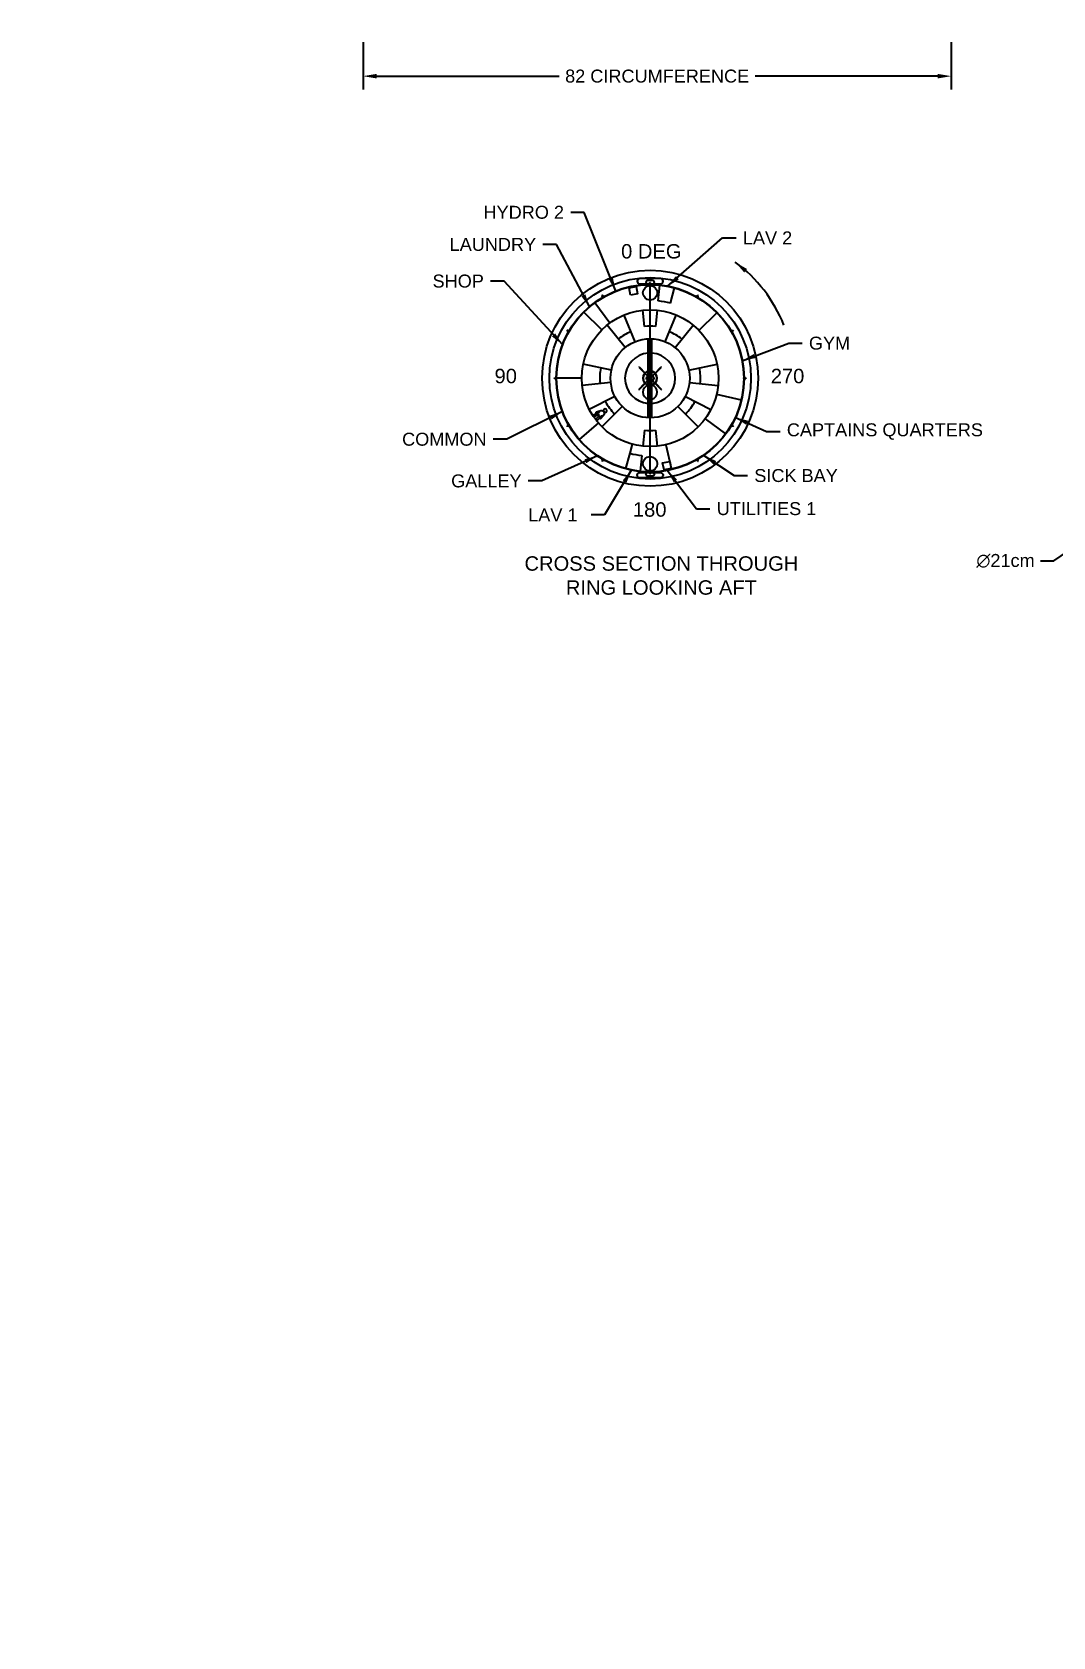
# Model space of a CAD drawing. Extents: x -551 to 377, y -175 to 369.
# Drawn here: x -163.9 to -22.1, y -174.9 to 48.1 of the extents above; entities that cross this region are included whole.
import ezdxf

# ---------------------------------------------------------------- set-up
doc = ezdxf.new("R2010")
doc.units = 0
doc.header["$LTSCALE"] = 2
doc.header["$MEASUREMENT"] = 0
doc.header["$PDMODE"] = 35
doc.linetypes.add('DASHED', pattern=[0.75, 0.5, -0.25])
doc.layers.get('0').update_dxf_attribs({"color": 2, "linetype": 'CONTINUOUS'})
doc.layers.get('DEFPOINTS').update_dxf_attribs({"color": 2, "linetype": 'CONTINUOUS'})
for name, color, linetype in [('BEARING', 1, 'CONTINUOUS'), ('CALLOUTS2', 5, 'CONTINUOUS'), ('CREW', 7, 'CONTINUOUS'), ('DIM', 5, 'CONTINUOUS'), ('HABITAT', 3, 'CONTINUOUS'), ('HATCH', 6, 'CONTINUOUS'), ('LANDER', 232, 'CONTINUOUS'), ('PARTITION', 252, 'CONTINUOUS'), ('RING', 94, 'CONTINUOUS'), ('SHIELDING', 132, 'CONTINUOUS'), ('STRUCTURE', 252, 'CONTINUOUS'), ('TANKS', 5, 'CONTINUOUS'), ('TEXT', 5, 'CONTINUOUS'), ('UTILITIES', 7, 'CONTINUOUS')]:
    doc.layers.add(name, color=color, linetype=linetype)
doc.styles.get("Standard").update_dxf_attribs({"font": 'arial.ttf'})
doc.dimstyles.get("Standard").update_dxf_attribs({"dimscale": 10, "dimtxt": 0.18, "dimasz": 0.1875, "dimexe": 0.1875, "dimexo": 0.0625, "dimgap": 0.09375, "dimtad": 0, "dimtih": 1, "dimtoh": 1, "dimzin": 0, "dimtxsty": 'STANDARD', "dimcen": 0.09375, "dimazin": 3, "dimtfac": 1, "dimtdec": 4, "dimtofl": 0, "dimtmove": 0, "dimatfit": 3, "dimtolj": 1, "dimtzin": 0})

# ---------------------------------------------------------------- blocks, each defined once
blk = doc.blocks.new('BEARING-SIDE-VIEW')
at = {"layer": 'BEARING'}
for p, q in [((-0.004949, -0.008286), (-0.004949, -0.002134)), ((-0.004949, -0.002134), (0.004949, -0.002134)), ((-0.004949, -0.036714), (-0.004949, -0.042866)), ((-0.004949, -0.042866), (0.004949, -0.042866)), ((0.004949, -0.008286), (0.004949, -0.002134)), ((0.004949, -0.036714), (0.004949, -0.042866))]:
    blk.add_line(p, q, dxfattribs=at)
blk.add_lwpolyline([(-0.04, -0.036714), (0.04, -0.036714, 0.414214), (0.05, -0.026714), (0.05, -0.018286, 0.414214), (0.04, -0.008286), (-0.04, -0.008286, 0.414214), (-0.05, -0.018286), (-0.05, -0.026714, 0.414214)], format="xyb", close=True, dxfattribs=at)
blk.add_circle((0, -0.1), 0.007501, dxfattribs=at)
for radius, start, end in [(0.1, 66.511462, 113.488538), (0.1, 118.674664, 255.522488), (0.09, 123.748989, 253.87238), (0.040252, 308.395754, 231.604246), (0.1, 284.477512, 61.325336), (0.09, 286.12762, 56.251011)]:
    blk.add_arc((0, -0.1), radius, start, end, dxfattribs=at)
at = {"layer": 'STRUCTURE'}
for p, q in [((-0.025, -0.213606), (-0.05, -0.283606)), ((-0.05, -0.283606), (0.05, -0.283606)), ((-0.025, -0.075632), (-0.025, -0.213606)), ((-0.025, -0.075632), (0.025, -0.075632)), ((-0.025, -0.213606), (0.025, -0.213606)), ((0.02, -0.213606), (-0.02, -0.223606)), ((0.02, -0.233606), (-0.02, -0.223606)), ((0.02, -0.233606), (-0.02, -0.243606)), ((0.02, -0.253606), (-0.02, -0.243606)), ((0.02, -0.253606), (-0.02, -0.263606)), ((0.02, -0.273606), (-0.02, -0.263606)), ((0.02, -0.273606), (-0.02, -0.283606)), ((0.025, -0.075632), (0.025, -0.213606)), ((0.025, -0.213606), (0.05, -0.283606))]:
    blk.add_line(p, q, dxfattribs=at)
blk = doc.blocks.new('CREW')
at = {"layer": 'CREW'}
for p, q in [((-0.4, 1.1), (-0.550495, 0.62512)), ((-0.303997, 0.840027), (-0.454492, 0)), ((-0.2, 0), (-0.454492, 0)), ((-0.412351, 0.60037), (-0.303997, 0.840027)), ((-0.074825, 0.707061), (-0.2, 0)), ((0.074825, 0.707061), (0.2, 0)), ((0.454492, 0), (0.2, 0)), ((0.412351, 0.60037), (0.303997, 0.840027)), ((0.303997, 0.840027), (0.454492, 0)), ((0.4, 1.1), (0.550495, 0.62512))]:
    blk.add_line(p, q, dxfattribs=at)
blk.add_circle((0, 1.75), 0.25, dxfattribs=at)
for centre, radius, start, end in [((-0.481423, 0.612745), 0.070172, 169.842925, 349.842925), ((0, 1.1), 0.4, 319.46356, 220.53644), ((0, 1.1), 0.4, 259.218627, 280.781373), ((0.481423, 0.612745), 0.070172, 190.157075, 10.157075)]:
    blk.add_arc(centre, radius, start, end, dxfattribs=at)
blk = doc.blocks.new('*D37')
at = {"color": 0, "linetype": 'BYBLOCK'}
for p, q in [((-201.762715, -21.251754), (-201.762715, -19.376754)), ((-202.700215, -20.314254), (-200.825215, -20.314254)), ((-209.122465, -25.375975), (-205.228443, -22.697833)), ((-210.997465, -25.375975), (-209.122465, -25.375975))]:
    blk.add_line(p, q, dxfattribs=at)
blk.add_solid([(-205.405529, -22.440351), (-205.051358, -22.955316), (-203.68355, -21.635322)], dxfattribs=at)
at = {"layer": 'DEFPOINTS', "color": 0, "linetype": 'BYBLOCK'}
for p in [(-199.84188, -18.993186), (-203.68355, -21.635322)]:
    blk.add_point(p, dxfattribs=at)
at = {"color": 0, "linetype": 'BYBLOCK', "insert": (-215.855429, -25.375975), "char_height": 1.8, "attachment_point": 5}
blk.add_mtext('\\A1;∅21cm', dxfattribs=at)
blk = doc.blocks.new('*D35')
at = {"color": 0, "linetype": 'BYBLOCK'}
for p, q in [((-462.287105, -26.254993), (-462.287105, -32.833981)), ((-380.587105, -26.254993), (-380.587105, -32.833981)), ((-460.412105, -30.958981), (-435.040294, -30.958981)), ((-382.462105, -30.958981), (-407.833916, -30.958981))]:
    blk.add_line(p, q, dxfattribs=at)
for points in [[(-460.412105, -30.646481), (-460.412105, -31.271481), (-462.287105, -30.958981)], [(-382.462105, -30.646481), (-382.462105, -31.271481), (-380.587105, -30.958981)]]:
    blk.add_solid(points, dxfattribs=at)
at = {"layer": 'DEFPOINTS', "color": 0, "linetype": 'BYBLOCK'}
for p in [(-462.287105, -25.629993), (-380.587105, -25.629993), (-462.287105, -30.958981)]:
    blk.add_point(p, dxfattribs=at)
at = {"color": 0, "linetype": 'BYBLOCK', "insert": (-421.437105, -30.958981), "char_height": 1.8, "attachment_point": 5}
blk.add_mtext('\\A1;82 CIRCUMFERENCE', dxfattribs=at)
blk = doc.blocks.new('LANDER-FRONT-DOCK')
for p, q in [((-0.5, -0.556259), (0.5, -0.556259)), ((-0.5, -0.806259), (-0.5, -0.556259)), ((-0.5, -0.806259), (0.5, -0.806259)), ((0.5, -0.556259), (0.5, -0.806259)), ((-3.775457, -5.652533), (-5.196287, -9.012712)), ((-2.27059, -6.5529), (-4.27059, -6.8029)), ((-4.27059, -6.5529), (-2.27059, -6.8029)), ((-4.27059, -6.5529), (-4.27059, -6.8029)), ((-2.27059, -6.5529), (-4.27059, -6.5529)), ((-4.117768, -5.652533), (-4.117768, -5.513527)), ((-3.421904, -5.652533), (-4.117768, -5.652533)), ((-3.775457, -5.652533), (-3.775457, -5.513527)), ((-3.421904, -5.652533), (-3.421904, -5.513527)), ((-2.27059, -6.5529), (-2.27059, -6.8029)), ((-0.75, -5.12132), (-0.75, -8.6529)), ((-0.75, -5.12132), (0.75, -5.12132)), ((0.75, -5.12132), (0.75, -8.6529)), ((2.27059, -6.5529), (2.27059, -6.8029)), ((2.27059, -6.5529), (4.27059, -6.8029)), ((4.27059, -6.5529), (2.27059, -6.8029)), ((4.27059, -6.5529), (2.27059, -6.5529)), ((3.421904, -5.652533), (3.421904, -5.513527)), ((3.421904, -5.652533), (4.117768, -5.652533)), ((3.775457, -5.652533), (3.775457, -5.513527)), ((3.775457, -5.652533), (5.196287, -9.012712)), ((4.117768, -5.652533), (4.117768, -5.513527)), ((4.27059, -6.5529), (4.27059, -6.8029)), ((-4.5, -8.6529), (-5.196287, -9.012712)), ((-0.75, -6.8029), (-4.5, -6.8029)), ((-4.5, -6.8029), (-4.5, -8.6529)), ((-4.5, -8.6529), (4.5, -8.6529)), ((-4.5, -10.6529), (-4.5, -8.6529)), ((-4.5, -8.7529), (4.5, -8.7529)), ((-4.27059, -6.8029), (-2.27059, -6.8029)), ((-2.6, -6.8029), (-2.6, -8.6529)), ((-0.5, -6.9029), (-0.5, -8.1529)), ((0.5, -6.9029), (0.5, -8.1529)), ((0.75, -6.8029), (4.5, -6.8029)), ((2.27059, -6.8029), (4.27059, -6.8029)), ((2.6, -6.8029), (2.6, -8.6529)), ((4.5, -6.8029), (4.5, -8.6529)), ((4.5, -10.6529), (4.5, -8.6529)), ((4.5, -8.6529), (5.196287, -9.012712)), ((-4.5, -10.6529), (-5.196287, -9.012712)), ((-4.5, -10.6529), (4.5, -10.6529)), ((-2.0625, -10.6529), (-2.0625, -11.074838)), ((-1.9375, -10.6529), (-1.9375, -11.074838)), ((1.9375, -10.6529), (1.9375, -11.074838)), ((2.0625, -10.6529), (2.0625, -11.074838)), ((4.5, -10.6529), (5.196287, -9.012712))]:
    blk.add_line(p, q)
at = {"linetype": 'DASHED'}
for points in [[(-2.27059, -6.5529), (-4.27059, -6.5529), (-4.27059, -4.5529), (-2.27059, -4.5529)], [(2.27059, -6.5529), (4.27059, -6.5529), (4.27059, -4.5529), (2.27059, -4.5529)]]:
    blk.add_lwpolyline(points, close=True, dxfattribs=at)
for centre, radius in [((-5.196287, -9.012712), 0.1), ((-3.525, -7.7279), 0.8), ((-1.675, -7.7279), 0.8), ((1.675, -7.7279), 0.8), ((3.525, -7.7279), 0.8), ((5.196287, -9.012712), 0.1)]:
    blk.add_circle(centre, radius)
for centre, radius, start, end in [((0, -3), 2.25, 102.839588, 250.528779), ((0, -3), 2.25, 289.471221, 77.160412), ((0, -6.9029), 0.5, 0, 180), ((0, -8.1529), 0.5, 180, 0), ((-2, -11.1529), 0.1, 128.682187, 51.317813), ((2, -11.1529), 0.1, 128.682187, 51.317813)]:
    blk.add_arc(centre, radius, start, end)
at = {"layer": 'DIM', "char_height": 4.32, "attachment_point": 6}
for insert in [(299.931237, 148.856929), (293.388489, 143.39568), (212.272946, 142.639082), (205.730198, 137.177832), (206.680709, 129.809113), (272.115894, 129.809113), (200.13796, 124.347863), (265.573146, 124.347863)]:
    blk.add_mtext('\\A1;', dxfattribs=dict(at, insert=insert))
blk = doc.blocks.new('LANDER-SIDE-VIEW')
for p, q in [((-0.5, -0.556259), (0.5, -0.556259)), ((-0.5, -0.806259), (-0.5, -0.556259)), ((-0.5, -0.806259), (0.5, -0.806259)), ((0.5, -0.556259), (0.5, -0.806259)), ((-1, -6.5529), (1, -6.5529)), ((-1, -6.5529), (1, -6.8029)), ((1, -6.5529), (-1, -6.8029)), ((-1, -6.5529), (-1, -6.8029)), ((-0.75, -5.12132), (-0.75, -6.5529)), ((-0.75, -5.12132), (0.75, -5.12132)), ((0.75, -5.12132), (0.75, -6.5529)), ((1, -6.5529), (1, -6.8029)), ((-4.5, -8.6529), (-5.196287, -9.012712)), ((-4.5, -10.6529), (-4.5, -8.6529)), ((-4.5, -8.6529), (4.5, -8.6529)), ((-4.5, -8.7529), (4.5, -8.7529)), ((-1, -6.8029), (-1, -8.6529)), ((-1, -6.8029), (1, -6.8029)), ((1, -6.8029), (1, -8.6529)), ((4.5, -10.6529), (4.5, -8.6529)), ((4.5, -8.6529), (5.196287, -9.012712)), ((-6.617117, -12.37289), (-5.196287, -9.012712)), ((-5.192078, -10.858857), (-6.089894, -11.126039)), ((-5.206957, -10.811294), (-4.620031, -10.6367)), ((-5.206957, -10.811294), (-5.177239, -10.906291)), ((-4.5, -10.6529), (-5.196287, -9.012712)), ((-5.177239, -10.906291), (-4.590313, -10.731697)), ((-4.620031, -10.6367), (-4.590313, -10.731697)), ((-4.5, -10.6529), (-4.605172, -10.684198)), ((-4.5, -10.6529), (4.5, -10.6529)), ((-2.0625, -10.6529), (-2.0625, -11.074838)), ((-1.9375, -10.6529), (-1.9375, -11.074838)), ((1.9375, -10.6529), (1.9375, -11.074838)), ((2.0625, -10.6529), (2.0625, -11.074838)), ((4.5, -10.6529), (5.196287, -9.012712)), ((4.5, -10.6529), (4.605172, -10.684198)), ((4.620031, -10.6367), (4.590313, -10.731697)), ((5.177239, -10.906291), (4.590313, -10.731697)), ((5.206957, -10.811294), (4.620031, -10.6367)), ((5.206957, -10.811294), (5.177239, -10.906291)), ((5.192078, -10.858857), (6.089894, -11.126039)), ((6.617117, -12.37289), (5.196287, -9.012712)), ((-6.97067, -12.37289), (-6.97067, -12.511897)), ((-6.97067, -12.37289), (-6.274806, -12.37289)), ((-6.617117, -12.37289), (-6.617117, -12.511897)), ((-6.274806, -12.37289), (-6.274806, -12.511897)), ((6.97067, -12.37289), (6.274806, -12.37289)), ((6.274806, -12.37289), (6.274806, -12.511897)), ((6.617117, -12.37289), (6.617117, -12.511897)), ((6.97067, -12.37289), (6.97067, -12.511897))]:
    blk.add_line(p, q)
at = {"linetype": 'DASHED'}
blk.add_lwpolyline([(-2, -4.5529), (-2, -6.5529), (2, -6.5529), (2, -4.5529)], close=True, dxfattribs=at)
for points in [[(-3.25, -8.5279, -1), (-3.25, -6.9279), (3.25, -6.9279, -1), (3.25, -8.5279)], [(2.59, -8.5279, 1), (2.59, -6.9279), (-2.59, -6.9279, 1), (-2.59, -8.5279)]]:
    blk.add_lwpolyline(points, format="xyb", close=True)
for centre in [(-5.196287, -9.012712), (5.196287, -9.012712)]:
    blk.add_circle(centre, 0.1)
for centre, radius, start, end in [((0, -3), 2.25, 102.839588, 250.528779), ((0, -3), 2.25, 289.471221, 77.160412), ((-2, -11.1529), 0.1, 128.682187, 51.317813), ((2, -11.1529), 0.1, 128.682187, 51.317813)]:
    blk.add_arc(centre, radius, start, end)
at = {"layer": 'DIM', "char_height": 4.32, "attachment_point": 6}
for insert in [(299.931237, 148.856929), (293.388489, 143.39568), (212.272946, 142.639082), (205.730198, 137.177832), (206.680709, 129.809113), (272.115894, 129.809113), (200.13796, 124.347863), (265.573146, 124.347863)]:
    blk.add_mtext('\\A1;', dxfattribs=dict(at, insert=insert))
blk = doc.blocks.new('LANDER-FRONT-VIEW')
for p, q in [((-0.5, -0.556259), (0.5, -0.556259)), ((-0.5, -0.806259), (-0.5, -0.556259)), ((-0.5, -0.806259), (0.5, -0.806259)), ((0.5, -0.556259), (0.5, -0.806259)), ((-2.27059, -6.5529), (-4.27059, -6.5529)), ((-4.27059, -6.5529), (-2.27059, -6.8029)), ((-2.27059, -6.5529), (-4.27059, -6.8029)), ((-4.27059, -6.5529), (-4.27059, -6.8029)), ((-2.27059, -6.5529), (-2.27059, -6.8029)), ((-0.75, -5.12132), (-0.75, -8.6529)), ((-0.75, -5.12132), (0.75, -5.12132)), ((0.75, -5.12132), (0.75, -8.6529)), ((4.27059, -6.5529), (2.27059, -6.5529)), ((4.27059, -6.5529), (2.27059, -6.8029)), ((2.27059, -6.5529), (4.27059, -6.8029)), ((2.27059, -6.5529), (2.27059, -6.8029)), ((4.27059, -6.5529), (4.27059, -6.8029)), ((-4.5, -8.6529), (-5.196287, -9.012712)), ((-0.75, -6.8029), (-4.5, -6.8029)), ((-4.5, -6.8029), (-4.5, -8.6529)), ((-4.5, -10.6529), (-4.5, -8.6529)), ((-4.5, -8.6529), (4.5, -8.6529)), ((-4.5, -8.7529), (4.5, -8.7529)), ((-4.27059, -6.8029), (-2.27059, -6.8029)), ((-2.6, -6.8029), (-2.6, -8.6529)), ((-0.5, -6.9029), (-0.5, -8.1529)), ((0.5, -6.9029), (0.5, -8.1529)), ((0.75, -6.8029), (4.5, -6.8029)), ((2.27059, -6.8029), (4.27059, -6.8029)), ((2.6, -6.8029), (2.6, -8.6529)), ((4.5, -6.8029), (4.5, -8.6529)), ((4.5, -10.6529), (4.5, -8.6529)), ((4.5, -8.6529), (5.196287, -9.012712)), ((-6.617117, -12.37289), (-5.196287, -9.012712)), ((-5.192078, -10.858857), (-6.089894, -11.126039)), ((-5.206957, -10.811294), (-4.620031, -10.6367)), ((-5.206957, -10.811294), (-5.177239, -10.906291)), ((-4.5, -10.6529), (-5.196287, -9.012712)), ((-5.177239, -10.906291), (-4.590313, -10.731697)), ((-4.620031, -10.6367), (-4.590313, -10.731697)), ((-4.5, -10.6529), (-4.605172, -10.684198)), ((-4.5, -10.6529), (4.5, -10.6529)), ((-2.0625, -10.6529), (-2.0625, -11.074838)), ((-1.9375, -10.6529), (-1.9375, -11.074838)), ((1.9375, -10.6529), (1.9375, -11.074838)), ((2.0625, -10.6529), (2.0625, -11.074838)), ((4.5, -10.6529), (5.196287, -9.012712)), ((4.5, -10.6529), (4.605172, -10.684198)), ((4.620031, -10.6367), (4.590313, -10.731697)), ((5.177239, -10.906291), (4.590313, -10.731697)), ((5.206957, -10.811294), (4.620031, -10.6367)), ((5.206957, -10.811294), (5.177239, -10.906291)), ((5.192078, -10.858857), (6.089894, -11.126039)), ((6.617117, -12.37289), (5.196287, -9.012712)), ((-6.97067, -12.37289), (-6.97067, -12.511897)), ((-6.97067, -12.37289), (-6.274806, -12.37289)), ((-6.617117, -12.37289), (-6.617117, -12.511897)), ((-6.274806, -12.37289), (-6.274806, -12.511897)), ((6.274806, -12.37289), (6.274806, -12.511897)), ((6.97067, -12.37289), (6.274806, -12.37289)), ((6.617117, -12.37289), (6.617117, -12.511897)), ((6.97067, -12.37289), (6.97067, -12.511897))]:
    blk.add_line(p, q)
at = {"linetype": 'DASHED'}
for points in [[(-2.27059, -6.5529), (-4.27059, -6.5529), (-4.27059, -4.5529), (-2.27059, -4.5529)], [(2.27059, -6.5529), (4.27059, -6.5529), (4.27059, -4.5529), (2.27059, -4.5529)]]:
    blk.add_lwpolyline(points, close=True, dxfattribs=at)
for centre, radius in [((-5.196287, -9.012712), 0.1), ((-3.525, -7.7279), 0.8), ((-1.675, -7.7279), 0.8), ((1.675, -7.7279), 0.8), ((3.525, -7.7279), 0.8), ((5.196287, -9.012712), 0.1)]:
    blk.add_circle(centre, radius)
for centre, radius, start, end in [((0, -3), 2.25, 102.839588, 250.528779), ((0, -3), 2.25, 289.471221, 77.160412), ((0, -6.9029), 0.5, 0, 180), ((0, -8.1529), 0.5, 180, 0), ((-2, -11.1529), 0.1, 128.682187, 51.317813), ((2, -11.1529), 0.1, 128.682187, 51.317813)]:
    blk.add_arc(centre, radius, start, end)
at = {"layer": 'DIM', "char_height": 4.32, "attachment_point": 6}
for insert in [(299.931237, 148.856929), (293.388489, 143.39568), (212.272946, 142.639082), (205.730198, 137.177832), (206.680709, 129.809113), (272.115894, 129.809113), (200.13796, 124.347863), (265.573146, 124.347863)]:
    blk.add_mtext('\\A1;', dxfattribs=dict(at, insert=insert))
blk = doc.blocks.new('LANDER-SIDE-DOCK')
for p, q in [((-0.5, -0.556259), (0.5, -0.556259)), ((-0.5, -0.806259), (-0.5, -0.556259)), ((-0.5, -0.806259), (0.5, -0.806259)), ((0.5, -0.556259), (0.5, -0.806259)), ((-3.775457, -5.652533), (-5.196287, -9.012712)), ((-4.117768, -5.652533), (-4.117768, -5.513527)), ((-3.421904, -5.652533), (-4.117768, -5.652533)), ((-3.775457, -5.652533), (-3.775457, -5.513527)), ((-3.421904, -5.652533), (-3.421904, -5.513527)), ((1, -6.5529), (-1, -6.8029)), ((-1, -6.5529), (1, -6.8029)), ((-1, -6.5529), (-1, -6.8029)), ((-1, -6.5529), (1, -6.5529)), ((-0.75, -5.12132), (-0.75, -6.5529)), ((-0.75, -5.12132), (0.75, -5.12132)), ((0.75, -5.12132), (0.75, -6.5529)), ((1, -6.5529), (1, -6.8029)), ((3.421904, -5.652533), (3.421904, -5.513527)), ((3.421904, -5.652533), (4.117768, -5.652533)), ((3.775457, -5.652533), (3.775457, -5.513527)), ((3.775457, -5.652533), (5.196287, -9.012712)), ((4.117768, -5.652533), (4.117768, -5.513527)), ((-4.5, -8.6529), (-5.196287, -9.012712)), ((-4.5, -8.6529), (4.5, -8.6529)), ((-4.5, -10.6529), (-4.5, -8.6529)), ((-4.5, -8.7529), (4.5, -8.7529)), ((-1, -6.8029), (-1, -8.6529)), ((-1, -6.8029), (1, -6.8029)), ((1, -6.8029), (1, -8.6529)), ((4.5, -10.6529), (4.5, -8.6529)), ((4.5, -8.6529), (5.196287, -9.012712)), ((-4.5, -10.6529), (-5.196287, -9.012712)), ((-4.5, -10.6529), (4.5, -10.6529)), ((-2.0625, -10.6529), (-2.0625, -11.074838)), ((-1.9375, -10.6529), (-1.9375, -11.074838)), ((1.9375, -10.6529), (1.9375, -11.074838)), ((2.0625, -10.6529), (2.0625, -11.074838)), ((4.5, -10.6529), (5.196287, -9.012712))]:
    blk.add_line(p, q)
at = {"linetype": 'DASHED'}
blk.add_lwpolyline([(-2, -4.5529), (-2, -6.5529), (2, -6.5529), (2, -4.5529)], close=True, dxfattribs=at)
for points in [[(-3.25, -8.5279, -1), (-3.25, -6.9279), (3.25, -6.9279, -1), (3.25, -8.5279)], [(2.59, -8.5279, 1), (2.59, -6.9279), (-2.59, -6.9279, 1), (-2.59, -8.5279)]]:
    blk.add_lwpolyline(points, format="xyb", close=True)
for centre in [(-5.196287, -9.012712), (5.196287, -9.012712)]:
    blk.add_circle(centre, 0.1)
for centre, radius, start, end in [((0, -3), 2.25, 102.839588, 250.528779), ((0, -3), 2.25, 289.471221, 77.160412), ((-2, -11.1529), 0.1, 128.682187, 51.317813), ((2, -11.1529), 0.1, 128.682187, 51.317813)]:
    blk.add_arc(centre, radius, start, end)
at = {"layer": 'DIM', "char_height": 4.32, "attachment_point": 6}
for insert in [(299.931237, 148.856929), (293.388489, 143.39568), (212.272946, 142.639082), (205.730198, 137.177832), (206.680709, 129.809113), (272.115894, 129.809113), (200.13796, 124.347863), (265.573146, 124.347863)]:
    blk.add_mtext('\\A1;', dxfattribs=dict(at, insert=insert))
blk = doc.blocks.new('LANDER-TOP-DOCK')
at = {"layer": 'DIM', "char_height": 4.32, "attachment_point": 6}
for insert in [(299.931237, 148.856929), (293.388489, 143.39568), (212.272946, 142.639082), (205.730198, 137.177832), (206.680709, 129.809113), (272.115894, 129.809113), (200.13796, 124.347863), (265.573146, 124.347863)]:
    blk.add_mtext('\\A1;', dxfattribs=dict(at, insert=insert))

msp = doc.modelspace()

# ---------------------------------------------------------------- linework, layer by layer
at = {"layer": 'BEARING'}
msp.add_circle((-78.036331, 0), 13.05, dxfattribs=at)
at = {"layer": 'DIM'}
msp.add_arc((-78.036331, 0), 20, 21.629239, 53.744573, dxfattribs=at)
msp.add_point((-78.036331, 0), dxfattribs=at)
msp.add_point((-78.036331, 0), dxfattribs=at)
msp.add_solid([(-64.562861, 15.176567), (-66.20861, 16.127772), (-64.960319, 14.694227)], dxfattribs=at)
at = {"layer": 'HABITAT'}
msp.add_circle((-78.036331, 0), 14, dxfattribs=at)
for radius, start, end in [(1, 104.477512, 255.522488), (0.95, 105.257523, 254.742477), (1, 284.477512, 75.522488), (0.95, 285.257523, 74.742477)]:
    msp.add_arc((-78.036331, 0), radius, start, end, dxfattribs=at)
at = {"layer": 'HATCH'}
for start, end in [(104.477512, 255.522488), (284.477512, 75.522488)]:
    msp.add_arc((-78.036331, -1.927541), 1, start, end, dxfattribs=at)
at = {"layer": 'PARTITION'}
for p, q in [((-84.753845, 6.717514), (-87.228719, 9.192388)), ((-83.643946, 7.668419), (-85.70991, 10.493626)), ((-71.260451, 6.658638), (-68.764075, 9.11182)), ((-81.497593, 4.274303), (-84.014874, 7.382887)), ((-80.131661, 5.085232), (-81.655538, 8.783583)), ((-75.941, 5.085232), (-74.417123, 8.783583)), ((-74.575069, 4.274303), (-72.057787, 7.382887)), ((-87.536331, 0), (-91.036331, 0)), ((-83.416142, 1.143514), (-87.328733, 1.975161)), ((-72.656519, 1.143514), (-68.743928, 1.975161)), ((-83.506201, -0.574907), (-87.484289, -0.99302)), ((-72.56646, -0.574907), (-68.588373, -0.99302)), ((-68.794618, -2.200171), (-65.389777, -3.010761)), ((-82.928121, -2.514039), (-86.485786, -4.34243)), ((-84.730356, -6.740922), (-81.905002, -3.909397)), ((-71.342306, -6.740922), (-74.16766, -3.909397)), ((-73.144541, -2.514039), (-69.586875, -4.34243)), ((-85.227784, -6.207496), (-87.877266, -8.494468)), ((-70.387239, -5.63395), (-67.569152, -7.709616)), ((-80.522665, -9.168868), (-80.862901, -10.423555)), ((-75.860176, -9.247397), (-75.058435, -12.654333))]:
    msp.add_line(p, q, dxfattribs=at)
for radius, start, end in [(7, 112.393731, 129), (7, 51, 67.606269), (3.5, 94.096044, 265.903956), (3.5, 274.096044, 85.903956), (7, 168, 186), (7, 354, 12), (7, 207.2, 225.249107), (7, 314.750893, 332.8)]:
    msp.add_arc((-78.036331, 0), radius, start, end, dxfattribs=at)
at = {"layer": 'RING'}
for p, q in [((-78.036331, -13), (-78.036331, 13)), ((-78.286331, -5.494315), (-78.286331, 5.494315)), ((-77.786331, -5.494315), (-77.786331, 5.494315))]:
    msp.add_line(p, q, dxfattribs=at)
for radius in [13, 9.5, 5.5]:
    msp.add_circle((-78.036331, 0), radius, dxfattribs=at)
at = {"layer": 'SHIELDING'}
msp.add_circle((-78.036331, 0), 15, dxfattribs=at)
at = {"layer": 'STRUCTURE'}
for p, q in [((-79.574988, 1.574013), (-79.610343, 1.538657)), ((-79.610343, 1.538657), (-78.761115, 0.689429)), ((-79.574988, 1.574013), (-78.72576, 0.724784)), ((-77.346902, 0.724784), (-76.497673, 1.574013)), ((-77.311546, 0.689429), (-76.462318, 1.538657)), ((-76.462318, 1.538657), (-76.497673, 1.574013)), ((-79.610343, -1.538657), (-78.761115, -0.689429)), ((-79.610343, -1.538657), (-79.574988, -1.574013)), ((-79.574988, -1.574013), (-78.72576, -0.724784)), ((-77.346902, -0.724784), (-76.497673, -1.574013)), ((-77.311546, -0.689429), (-76.462318, -1.538657)), ((-76.497673, -1.574013), (-76.462318, -1.538657))]:
    msp.add_line(p, q, dxfattribs=at)
at = {"layer": 'TANKS'}
for points in [[(-79.458127, 13.1), (-76.614534, 13.1, 1), (-76.614534, 13.856406), (-79.458127, 13.856406, 1)], [(-77.686331, 13.1, 1), (-77.686331, 13.6), (-78.386331, 13.6, 1), (-78.386331, 13.1)], [(-79.458127, -13.1), (-76.614534, -13.1, -1), (-76.614534, -13.856406), (-79.458127, -13.856406, -1)], [(-77.686331, -13.1, -1), (-77.686331, -13.6), (-78.386331, -13.6, -1), (-78.386331, -13.1)]]:
    msp.add_lwpolyline(points, format="xyb", close=True, dxfattribs=at)
for centre in [(-78.036331, 11.875), (-78.036331, -11.875)]:
    msp.add_circle(centre, 1, dxfattribs=at)
at = {"layer": 'UTILITIES'}
for p, q in [((-76.901064, 10.740166), (-76.669806, 12.927978)), ((-75.209761, 10.423555), (-74.633978, 12.546872)), ((-78.798431, 7.209834), (-79.034945, 9.447368)), ((-77.037717, 9.447368), (-77.274231, 7.209834)), ((-78.798431, -7.209834), (-79.034945, -9.447368)), ((-77.274231, -7.209834), (-77.037717, -9.447368)), ((-80.862901, -10.423555), (-81.438683, -12.546872)), ((-79.171597, -10.740166), (-79.402855, -12.927978))]:
    msp.add_line(p, q, dxfattribs=at)
for points in [[(-80.75828, 11.56671), (-80.94653, 12.548831), (-79.964409, 12.737081), (-79.776159, 11.75496)], [(-75.314381, -11.56671), (-75.126132, -12.548831), (-76.108253, -12.737081), (-76.296503, -11.75496)]]:
    msp.add_lwpolyline(points, close=True, dxfattribs=at)
for radius, start, end in [(10.8, 74.827888, 83.966077), (7.25, 83.966077, 96.033923), (7.25, 263.966077, 276.033923), (10.8, 254.827888, 263.966077)]:
    msp.add_arc((-78.036331, 0), radius, start, end, dxfattribs=at)

# ---------------------------------------------------------------- block references
at = {"layer": 'BEARING', "xscale": -1}
for p, rotation in [((-84.538831, 11.26266), 210), ((-78.036331, 13.005), 180), ((-71.533831, 11.26266), 150), ((-89.298991, 6.5025), 240), ((-66.77367, 6.5025), 120), ((-91.041331, 0), 270), ((-65.031331, 0), 90), ((-89.298991, -6.5025), 300), ((-66.77367, -6.5025), 60), ((-84.538831, -11.26266), 330), ((-71.533831, -11.26266), 30)]:
    msp.add_blockref('BEARING-SIDE-VIEW', p, dxfattribs=dict(at, rotation=rotation))
msp.add_blockref('BEARING-SIDE-VIEW', (-78.036331, -13.005), dxfattribs=at)
at = {"layer": 'DIM', "xscale": -1, "rotation": 305.383921}
msp.add_blockref('CREW', (-85.70886, -5.521668), dxfattribs=at)
at = {"layer": 'LANDER', "xscale": -1}
for name, p in [('LANDER-SIDE-DOCK', (229.377302, 14.922409)), ('LANDER-FRONT-DOCK', (65.802098, 13.061748)), ('LANDER-FRONT-VIEW', (202.842881, -29.503626)), ('LANDER-SIDE-VIEW', (222.244241, -29.503626))]:
    msp.add_blockref(name, p, dxfattribs=at)
at = {"layer": 'LANDER', "xscale": -1, "rotation": 90}
msp.add_blockref('LANDER-TOP-DOCK', (65.802098, 125.03993), dxfattribs=at)
at = {"layer": 'LANDER', "rotation": 180}
for name, p in [('LANDER-FRONT-DOCK', (65.802098, -13.061748)), ('LANDER-SIDE-DOCK', (229.377302, -13.061748))]:
    msp.add_blockref(name, p, dxfattribs=at)

# ---------------------------------------------------------------- texts
at = {"layer": 'CALLOUTS2', "char_height": 1.8}
for s, insert, attachment_point in [('HYDRO 2', (-90.002473, 23.052648), 6), ('\\A1;LAV 2', (-65.149282, 19.507173), 4), ('\\A1;LAUNDRY', (-93.869713, 18.588516), 6), ('\\A1;SHOP', (-101.132277, 13.495708), 6), ('\\A1;GYM', (-55.979196, 4.868466), 4), ('CAPTAINS QUARTERS', (-59.043767, -7.410745), 4), ('\\A1;COMMON', (-100.757464, -8.481931), 6), ('GALLEY', (-95.893322, -14.273311), 6), ('SICK BAY', (-63.566203, -13.526473), 4), ('UTILITIES 1', (-68.785381, -18.128243), 4), ('\\A1;LAV 1', (-88.124311, -18.995437), 6)]:
    msp.add_mtext(s, dxfattribs=dict(at, insert=insert, attachment_point=attachment_point))
at = {"layer": 'DIM'}
for s, p in [('0 DEG', (-82.064915, 16.64124)), ('90', (-99.649117, -0.686018)), ('270', (-61.275601, -0.686018)), ('180', (-80.427167, -19.23325))]:
    msp.add_text(s, height=2, dxfattribs=at).set_placement(p)
at = {"layer": 'TEXT', "insert": (-76.469381, -27.419159), "char_height": 2, "width": 40.29, "attachment_point": 5}
msp.add_mtext('CROSS SECTION THROUGH RING LOOKING AFT', dxfattribs=at)

# ---------------------------------------------------------------- dimensions: what is measured, and where the dimension line sits
at = {"layer": 'DIM'}
dim = msp.add_linear_dim(base=(-117.910018, 41.978212), p1=(-36.210018, 47.307201), p2=(-117.910018, 47.307201), text='82 CIRCUMFERENCE', dimstyle='STANDARD', dxfattribs=at)
dim.commit()
dim.dimension.update_dxf_attribs({"geometry": '*D35', "text_midpoint": (-77.060018, 41.978212), "dimtype": 128, "insert": (344.377087, 72.937194)})
dim = msp.add_diameter_dim_2p(p1=(-12.654831, -18.993186), p2=(-16.496501, -21.635322), text='%%c21cm', dimstyle='STANDARD', dxfattribs=at)
dim.commit()
dim.dimension.update_dxf_attribs({"geometry": '*D37', "text_midpoint": (-28.66838, -25.375975), "dimtype": 131, "insert": (187.187049, 0)})

# ---------------------------------------------------------------- leaders
at = {"layer": 'CALLOUTS2', "annotation_type": 0, "has_hookline": 1}
for points, hookline_direction, text_width in [([(-82.794587, 12.097892), (-87.189973, 23.052648), (-89.064973, 23.052648)], 1, 10.844202), ([(-86.428218, 9.861599), (-91.057213, 18.588516), (-92.932213, 18.588516)], 1, 11.81296), ([(-75.651892, 12.737425), (-67.961782, 19.507173), (-66.086782, 19.507173)], 0, 6.533288), ([(-90.178668, 4.643667), (-98.319777, 13.495708), (-100.194777, 13.495708)], 1, 6.904093), ([(-65.26526, 2.428943), (-58.791696, 4.868466), (-56.916696, 4.868466)], 0, 5.403683), ([(-90.185913, -4.624677), (-97.944964, -8.481931), (-99.819964, -8.481931)], 1, 11.401637), ([(-66.269574, -5.404759), (-61.856267, -7.410745), (-59.981267, -7.410745)], 0, 26.98895), ([(-85.325739, -10.764039), (-93.080822, -14.273311), (-94.955822, -14.273311)], 1, 9.631105), ([(-70.587878, -10.715552), (-66.378703, -13.526473), (-64.503703, -13.526473)], 0, 11.466712), ([(-80.611238, -12.742443), (-84.374311, -18.995437), (-86.249311, -18.995437)], 1, 6.204229), ([(-75.658426, -12.767956), (-71.597881, -18.128243), (-69.722881, -18.128243)], 0, 13.174625)]:
    msp.add_leader(points, dimstyle='STANDARD', dxfattribs=dict(at, hookline_direction=hookline_direction, text_width=text_width))

doc.saveas('drawing.dxf')
